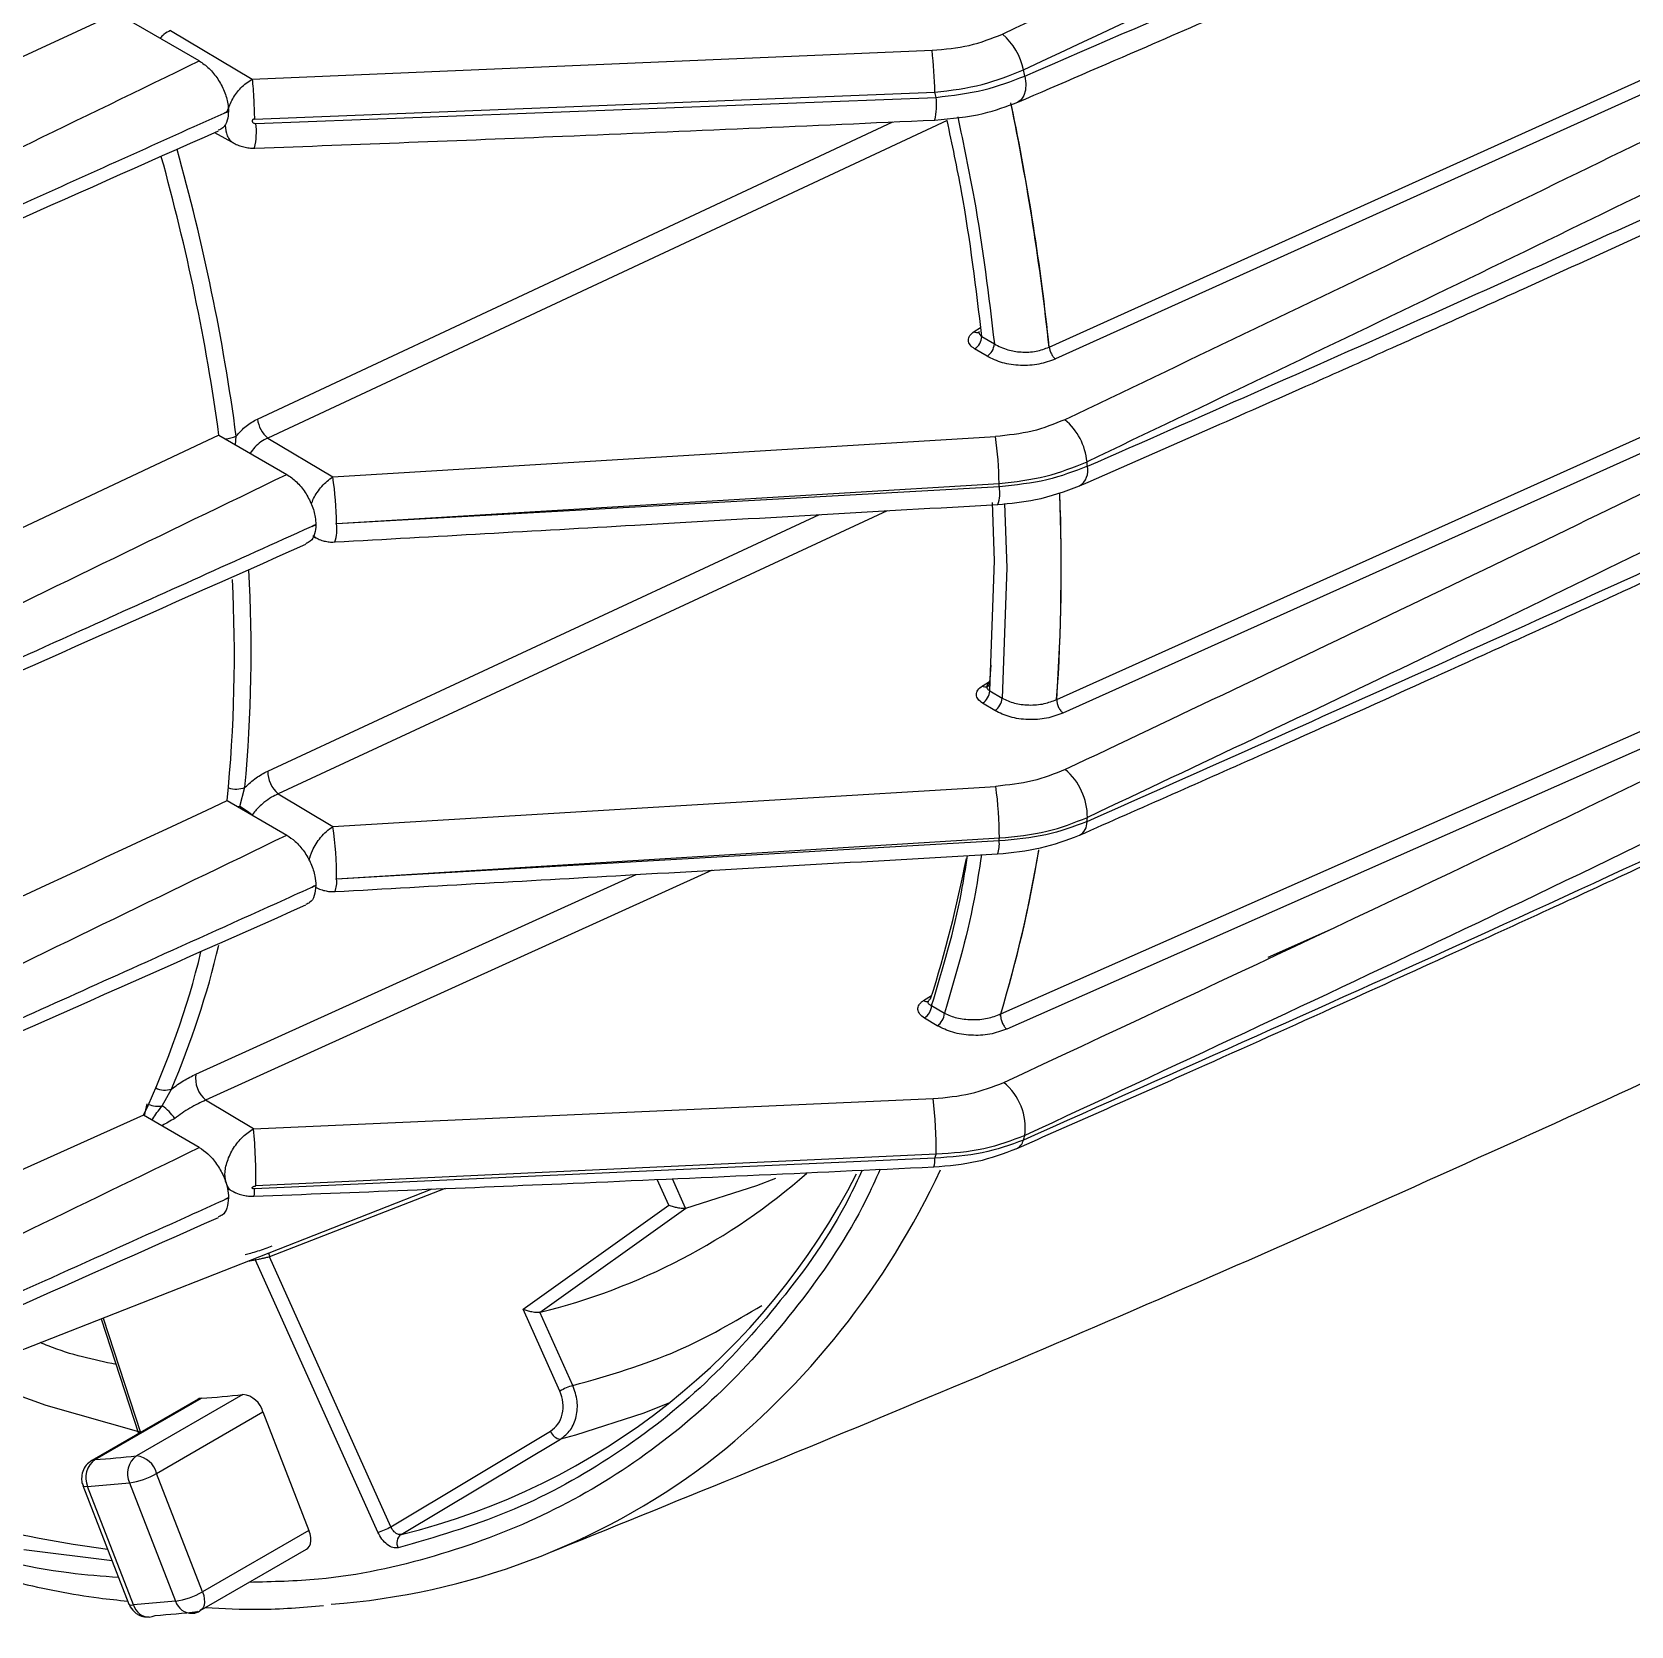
# Model space of a CAD drawing. Extents: x 8 to 113, y 1 to 87.
# Drawn here: x 15.728 to 18.066, y 3.477 to 5.808 of the extents above; entities that cross this region are included whole.
import ezdxf

# ---------------------------------------------------------------- set-up
doc = ezdxf.new("R2010")
doc.units = 0
doc.header["$MEASUREMENT"] = 0
doc.layers.add('OBJECT', color=7, linetype='CONTINUOUS')

msp = doc.modelspace()

# ---------------------------------------------------------------- linework, layer by layer
at = {"layer": 'OBJECT'}
for p, q in [((17.2152, 5.347), (19.2857, 6.2816)), ((19.2947, 6.2642), (17.2241, 5.3296)), ((14.1643, 5.0549), (15.8512, 5.8354)), ((15.9723, 5.7655), (15.8512, 5.8354)), ((15.9304, 5.81), (16.0496, 5.7388)), ((16.0496, 5.7388), (17.0439, 5.781)), ((16.0496, 5.7388), (16.0497, 5.7387)), ((16.053, 5.6805), (17.0478, 5.7196)), ((16.0549, 5.674), (17.0496, 5.7122)), ((16.015, 5.692), (16.015, 5.6918)), ((17.2261, 4.8317), (19.1607, 5.7009)), ((15.9945, 5.6607), (16.0249, 5.644)), ((16.0573, 5.2418), (16.9864, 5.6763)), ((17.0659, 5.6784), (16.0725, 5.2139)), ((19.1697, 5.6812), (17.2351, 4.8118)), ((17.1054, 5.3696), (17.1148, 5.3755)), ((17.112, 5.3697), (17.1129, 5.3692)), ((17.1166, 5.3625), (17.1349, 5.3516)), ((17.1242, 5.3335), (17.106, 5.3443)), ((16.001, 5.2182), (14.376, 4.4543)), ((16.001, 5.2182), (16.1002, 5.1609)), ((16.0254, 5.2041), (16.0263, 5.2169)), ((16.1676, 5.1571), (17.1365, 5.2162)), ((16.0725, 5.2139), (16.1676, 5.1571)), ((16.1729, 5.0892), (17.1418, 5.1475)), ((17.1443, 4.3719), (18.9426, 5.1665)), ((18.9513, 5.1447), (17.1529, 4.3497)), ((17.1422, 5.1426), (16.173, 5.0886)), ((16.0724, 4.727), (16.8794, 5.1021)), ((16.9782, 5.1077), (16.0877, 4.6936)), ((17.135, 5.0346), (17.132, 5.1198)), ((17.1498, 5.1182), (17.153, 5.0242)), ((16.1428, 5.0874), (16.1428, 5.0872)), ((16.1426, 5.0683), (16.1385, 5.0712)), ((16.1388, 5.0703), (16.1423, 5.0683)), ((17.1281, 4.8444), (17.135, 5.0346)), ((17.153, 5.0242), (17.1462, 4.8336)), ((17.1297, 4.8819), (17.1279, 4.8564)), ((17.1172, 4.8514), (17.128, 4.8581)), ((17.1281, 4.8444), (17.1462, 4.8336)), ((17.1356, 4.8155), (17.1175, 4.8262)), ((17.2259, 4.8316), (17.2259, 4.8307)), ((17.2261, 4.8308), (17.2261, 4.8317)), ((16.0315, 4.675), (16.0391, 4.7033)), ((16.1677, 4.6459), (17.1369, 4.7047)), ((16.013, 4.6838), (16.1002, 4.6335)), ((16.0877, 4.6936), (16.1677, 4.6459)), ((16.0315, 4.675), (16.0292, 4.6745)), ((17.1418, 4.6248), (16.1729, 4.569)), ((16.173, 4.5695), (17.1422, 4.6292)), ((15.9674, 4.2839), (16.6109, 4.5757)), ((16.7224, 4.5821), (15.9816, 4.2457)), ((16.1428, 4.5597), (16.1428, 4.5599)), ((17.6301, 4.4968), (17.5349, 4.4542)), ((17.0314, 4.3914), (17.0431, 4.3986)), ((17.0431, 4.384), (17.0618, 4.3728)), ((17.0512, 4.3546), (17.0325, 4.3658)), ((17.1441, 4.3718), (17.1438, 4.3686)), ((17.144, 4.3687), (17.1443, 4.3719)), ((15.9182, 4.2374), (15.9317, 4.2621)), ((15.8922, 4.2228), (15.8959, 4.2406)), ((16.0516, 4.204), (15.9816, 4.2457)), ((16.0516, 4.204), (17.0455, 4.2481)), ((15.8906, 4.2237), (14.2292, 3.4768)), ((15.9723, 4.1765), (15.8906, 4.2237)), ((17.0496, 4.1666), (16.0549, 4.1203)), ((17.0478, 4.1611), (16.0528, 4.116)), ((15.4617, 3.7821), (16.3128, 4.1159)), ((16.0135, 4.1166), (16.0251, 4.1103)), ((16.3316, 4.1166), (16.0751, 4.0166)), ((16.6587, 4.0924), (16.6419, 4.1299)), ((16.6833, 4.088), (16.664, 4.1309)), ((16.0095, 4.1004), (16.015, 4.1028)), ((16.015, 4.1028), (16.015, 4.103)), ((16.4459, 3.9402), (16.6587, 4.0924)), ((16.4707, 3.9358), (16.6836, 4.088)), ((16.6836, 4.088), (16.6833, 4.088)), ((16.0547, 4.0119), (16.0432, 4.0101)), ((16.0535, 4.0142), (16.0547, 4.0119)), ((16.2334, 3.6141), (16.0547, 4.0119)), ((16.2524, 3.622), (16.0751, 4.0166)), ((16.4996, 3.8205), (16.4459, 3.9402)), ((16.4707, 3.9358), (16.4704, 3.9358)), ((16.5186, 3.8285), (16.4704, 3.9358)), ((15.8287, 3.926), (15.8836, 3.7584)), ((15.8315, 3.9271), (15.8862, 3.76)), ((16.0361, 3.8156), (15.8805, 3.7257)), ((15.9708, 3.8088), (15.8152, 3.719)), ((15.8199, 3.7203), (15.9755, 3.8101)), ((15.9098, 3.7001), (16.0654, 3.7899)), ((16.0654, 3.7899), (16.1326, 3.6167)), ((16.2524, 3.622), (16.4859, 3.7617)), ((16.2673, 3.6106), (16.5007, 3.7501)), ((16.5226, 3.7557), (16.5007, 3.7501)), ((15.977, 3.5269), (15.9098, 3.7001)), ((15.8022, 3.6821), (15.8694, 3.509)), ((15.809, 3.6807), (15.8702, 3.6862)), ((15.8762, 3.5076), (15.809, 3.6807)), ((15.8702, 3.6862), (15.9374, 3.513)), ((16.1326, 3.6167), (15.977, 3.5269)), ((15.8449, 3.5723), (15.7155, 3.5883)), ((15.9736, 3.4993), (16.1292, 3.5891)), ((15.8696, 3.509), (15.8714, 3.5048)), ((15.9374, 3.513), (15.8762, 3.5076))]:
    msp.add_line(p, q, dxfattribs=at)
at = {"layer": 'OBJECT', "flags": 128}
for points in [[(17.1795, 5.7433), (17.1807, 5.7325), (17.1802, 5.7228), (17.1781, 5.7147), (17.1743, 5.7088), (17.1693, 5.7052)], [(16.1428, 5.0874), (16.1398, 5.086), (16.1373, 5.0849)], [(17.1279, 4.8564), (17.1276, 4.8544), (17.1269, 4.8526), (17.1259, 4.8513), (17.1245, 4.8504), (17.1229, 4.8499), (17.1211, 4.8499), (17.1192, 4.8504), (17.1172, 4.8514)], [(16.6836, 4.088), (16.7876, 4.1208), (16.8153, 4.1319)], [(15.6222, 3.8451), (15.7477, 3.7996), (15.8868, 3.7603)], [(15.9755, 3.8101), (15.972, 3.8094), (15.9708, 3.8088)], [(16.6599, 3.8034), (16.6221, 3.788), (16.5226, 3.7557)], [(15.8152, 3.7189), (15.8165, 3.7196), (15.8199, 3.7203)], [(15.809, 3.6807), (15.8058, 3.6806), (15.8036, 3.681), (15.8024, 3.6819), (15.8022, 3.6821)], [(16.1292, 3.5891), (16.1312, 3.5906), (16.1333, 3.5934), (16.1347, 3.5971), (16.1354, 3.6014), (16.1352, 3.6063), (16.1343, 3.6114), (16.1326, 3.6167)], [(15.8694, 3.509), (15.8695, 3.5087), (15.8708, 3.5079), (15.873, 3.5075), (15.8762, 3.5076)], [(15.977, 3.5269), (15.9787, 3.5216), (15.9796, 3.5164), (15.9798, 3.5116), (15.9792, 3.5073), (15.9778, 3.5036), (15.9756, 3.5008), (15.9737, 3.4993)], [(15.8992, 3.4899), (15.9033, 3.4906), (15.9077, 3.4924)], [(15.9695, 3.498), (15.9652, 3.4961), (15.962, 3.4955)]]:
    msp.add_lwpolyline(points, dxfattribs=at)
at = {"layer": 'OBJECT'}
for centre, radius, start, end in [((17.0862, 5.7339), 0.0931, 11.4605, 49.4003), ((16.4291, 5.7102), 0.6188, 0.8779, 6.5725), ((12.9696, 4.7575), 4.3238, 13.1798, 13.3033), ((12.7571, 4.6927), 4.4119, 13.3602, 13.4601), ((16.9596, 5.7005), 0.0908, 346.2754, 7.3509), ((13.5345, 4.9534), 3.7014, 6.102, 11.7043), ((13.565, 4.9582), 3.6709, 6.0795, 11.6625), ((15.9552, 5.6609), 0.1006, 346.9405, 7.4854), ((12.984, 4.8076), 3.0697, 7.6615, 15.6581), ((12.9584, 4.8004), 3.0712, 7.818, 15.5811), ((17.11, 5.3762), 0.00808, 234.6712, 287.9724), ((17.0932, 5.364), 0.0235, 303.0904, 356.3183), ((17.1114, 5.3531), 0.0235, 303.0915, 356.3172), ((16.1016, 5.2478), 0.0447, 187.7073, 229.2907), ((17.1776, 5.1698), 0.0933, 5.8361, 49.5594), ((16.0066, 5.2603), 0.0477, 274.5505, 294.3635), ((16.6297, 5.1423), 0.5121, 0.5779, 8.2983), ((17.245, 5.1664), 0.0267, 303.1646, 13.6523), ((13.8419, 4.8914), 3.4405, 4.6882, 4.7992), ((15.655, 5.0833), 0.5179, 0.6564, 8.1948), ((13.441, 4.8339), 3.714, 4.7682, 4.8435), ((17.0925, 5.1342), 0.0504, 339.8737, 9.5507), ((14.4467, 5.0236), 2.7859, 356.0476, 2.2633), ((14.4755, 5.0233), 2.7573, 356.016, 2.2567), ((16.1201, 5.0798), 0.0535, 340.4959, 9.4051), ((13.9062, 4.8956), 2.1174, 354.2582, 3.0195), ((13.9032, 4.8994), 2.1449, 354.7551, 3.2552), ((17.1047, 4.8459), 0.0235, 303.0898, 356.317), ((17.1228, 4.8351), 0.0235, 303.0915, 356.3172), ((17.2342, 4.8127), 0.0207, 113.1063, 113.8353), ((16.116, 4.7268), 0.0436, 179.7194, 229.5404), ((17.1797, 4.6596), 0.0912, 359.737, 49.7769), ((16.0258, 4.7369), 0.0362, 252.4717, 291.7289), ((16.6281, 4.6308), 0.5141, 359.8234, 8.2684), ((15.9772, 4.5774), 0.1118, 50.0678, 60.9349), ((17.2487, 4.6521), 0.0217, 298.8731, 2.836), ((14.7515, 4.8874), 2.5297, 354.6882, 354.8249), ((15.6521, 4.572), 0.5209, 359.7271, 8.1509), ((17.1073, 4.6195), 0.0349, 337.0604, 8.842), ((14.3902, 4.8833), 2.7638, 354.6346, 354.7261), ((15.2849, 4.9305), 1.9414, 343.273, 350.5535), ((15.2858, 4.9304), 1.9406, 343.2723, 350.5028), ((15.3154, 4.943), 1.8115, 342.3602, 349.058), ((16.1403, 4.5638), 0.033, 336.6542, 8.9238), ((14.7173, 4.7788), 1.3197, 336.9489, 346.5826), ((14.7362, 4.7643), 1.2748, 334.9054, 346.3104), ((17.0361, 4.3982), 0.00829, 235.1706, 285.6952), ((17.0197, 4.3855), 0.0235, 303.0909, 356.3165), ((17.0384, 4.3743), 0.0235, 303.0885, 356.3176), ((17.1482, 4.362), 0.0106, 111.6706, 113.0764), ((16.0078, 4.2772), 0.0409, 170.6275, 230.212), ((15.922, 4.2892), 0.0288, 242.4042, 289.6113), ((17.0929, 4.2047), 0.0872, 353.0168, 50.2447), ((15.9124, 4.2772), 0.0402, 249.1153, 278.4143), ((15.8703, 4.1719), 0.0812, 35.6015, 53.8204), ((16.4154, 4.1753), 0.6343, 359.21, 6.5914), ((15.2948, 4.1318), 0.7602, 359.1328, 5.4433), ((17.1598, 4.1912), 0.0179, 292.9451, 347.9633), ((15.4975, 4.7339), 1.7665, 341.9827, 342.208), ((15.3079, 4.7365), 1.8326, 341.7006, 341.879), ((16.2529, 4.8291), 0.9195, 283.7028, 311.3755), ((15.992, 4.6395), 1.1738, 308.0178, 335.0356), ((17.0204, 4.1581), 0.0276, 339.0505, 6.3812), ((16.023, 4.6032), 1.0223, 283.8287, 332.9511), ((16.0975, 4.0242), 0.0236, 184.8995, 198.7454), ((15.9108, 4.8749), 1.0668, 273.4766, 276.7422), ((16.0314, 3.7807), 0.0352, 15.1926, 82.4241), ((16.5415, 3.7473), 0.0843, 105.7214, 119.7685), ((16.5018, 3.7667), 0.0166, 197.5508, 266.217), ((16.0766, 5.4072), 1.8334, 245.6295, 262.5299), ((15.8393, 3.6937), 0.0329, 125.9471, 203.143), ((15.7552, 4.7851), 1.0668, 273.4766, 276.7422), ((15.8995, 3.6997), 0.0322, 126.0933, 204.8037), ((15.8759, 3.6909), 0.0352, 15.1926, 82.4241), ((15.8528, 3.7993), 0.1145, 278.7777, 299.8913), ((16.0857, 4.5568), 1.0512, 274.3397, 306.7761), ((16.2105, 3.6952), 0.0843, 285.7217, 299.7682), ((16.2767, 3.5983), 0.0155, 127.3348, 207.8951), ((15.8991, 3.5136), 0.0237, 194.735, 270.1327), ((15.9199, 3.6262), 0.1145, 278.7777, 299.8913), ((15.9614, 3.5206), 0.0251, 197.5417, 271.4628), ((15.8346, 4.658), 1.1679, 273.5854, 276.6335)]:
    msp.add_arc(centre, radius, start, end, dxfattribs=at)
for points, knots in [([(17.1467, 5.8046), (17.5522, 5.9973), (18.3636, 6.3829), (19.3777, 6.9018), (19.9764, 7.2336), (20.1948, 7.3547)], [0, 0, 0, 0, 0.388118, 0.776745, 1, 1, 1, 1]), ([(17.1774, 5.7524), (17.3663, 5.841), (17.7505, 6.0212), (18.3274, 6.303), (18.9013, 6.5917), (19.4669, 6.8862), (19.9263, 7.1313), (20.1976, 7.2822), (20.2871, 7.332)], [0, 0, 0, 0, 0.176451, 0.3589388, 0.5474679, 0.7276616, 0.9101702, 1, 1, 1, 1]), ([(17.1795, 5.7433), (17.3943, 5.8363), (17.8363, 6.0278), (18.5068, 6.3312), (18.9575, 6.5448), (19.1889, 6.6544)], [0, 0, 0, 0, 0.315, 0.648332, 1, 1, 1, 1]), ([(17.1693, 5.7052), (17.232, 5.7322), (17.3445, 5.7806), (17.4932, 5.8454), (17.6086, 5.8961), (17.7044, 5.9384), (17.8842, 6.0181), (18.1105, 6.1197), (18.3759, 6.2409), (18.5442, 6.3186), (18.6675, 6.376), (18.7603, 6.4194), (18.8779, 6.4747), (19.0201, 6.542), (19.1228, 6.5912), (19.1783, 6.6177)], [0, 0, 0, 0, 0.091691, 0.164514, 0.218476, 0.261777, 0.30597, 0.484367, 0.5981, 0.703041, 0.737311, 0.783982, 0.843319, 0.915324, 1, 1, 1, 1]), ([(19.2947, 6.2642), (18.9576, 6.0896), (18.2835, 5.7402), (17.5866, 5.4073), (17.2381, 5.2408)], [0, 0, 0, 0, 0.499931, 1, 1, 1, 1]), ([(19.3533, 6.2167), (19.0097, 6.0384), (18.3271, 5.6842), (17.621, 5.3468), (17.2704, 5.1793)], [0, 0, 0, 0, 0.50338, 1, 1, 1, 1]), ([(17.2709, 5.1727), (17.4339, 5.2443), (17.7694, 5.3917), (18.2804, 5.624), (18.8149, 5.8728), (19.1749, 6.0467), (19.3595, 6.1359)], [0, 0, 0, 0, 0.22962, 0.472827, 0.72962, 1, 1, 1, 1]), ([(17.2596, 5.144), (17.3247, 5.1726), (17.4417, 5.2238), (17.5962, 5.2923), (17.7163, 5.3458), (17.8159, 5.3905), (18.0028, 5.4748), (18.2381, 5.5821), (18.514, 5.7101), (18.6889, 5.7922), (18.817, 5.8528), (18.9135, 5.8986), (19.0357, 5.957), (19.1836, 6.0281), (19.2903, 6.08), (19.348, 6.108)], [0, 0, 0, 0, 0.09169, 0.164513, 0.218477, 0.261778, 0.305972, 0.48437, 0.598102, 0.703044, 0.737312, 0.783982, 0.843318, 0.915323, 1, 1, 1, 1]), ([(15.9304, 5.81), (15.9269, 5.8083), (15.9211, 5.8056), (15.9169, 5.8005), (15.9152, 5.7985)], [0, 0, 0, 0, 0.606097, 1, 1, 1, 1]), ([(17.0439, 5.781), (17.0624, 5.7827), (17.0996, 5.786), (17.131, 5.7984), (17.1467, 5.8046)], [0, 0, 0, 0, 0.498689, 1, 1, 1, 1]), ([(20.5244, 5.8056), (20.3194, 5.6979), (19.8971, 5.4761), (19.2398, 5.1468), (18.5565, 4.8162), (17.8686, 4.4952), (17.4047, 4.2887), (17.1774, 4.1875)], [0, 0, 0, 0, 0.190637, 0.392769, 0.598173, 0.803117, 1, 1, 1, 1]), ([(17.1668, 4.1747), (17.25, 4.2115), (17.4046, 4.2797), (17.6172, 4.3752), (17.7937, 4.4553), (17.9373, 4.5209), (18.0598, 4.5774), (18.1736, 4.6301), (18.357, 4.7156), (18.6093, 4.8348), (18.9125, 4.9804), (19.1966, 5.1192), (19.4538, 5.2467), (19.6533, 5.3469), (19.8071, 5.425), (19.9337, 5.4896), (20.09, 5.57), (20.276, 5.6667), (20.4242, 5.7443), (20.5099, 5.79), (20.5244, 5.7977)], [0, 0, 0, 0, 0.071655, 0.133072, 0.184261, 0.22523, 0.258397, 0.291507, 0.325145, 0.419722, 0.514664, 0.595221, 0.674581, 0.746977, 0.776419, 0.814924, 0.862775, 0.919976, 0.986531, 1, 1, 1, 1]), ([(14.7835, 5.1872), (15.0052, 5.2953), (15.401, 5.4884), (15.7977, 5.6808), (15.9723, 5.7655)], [0, 0, 0, 0, 0.560008, 1, 1, 1, 1]), ([(15.9723, 5.7655), (15.9771, 5.7622), (15.9868, 5.7555), (15.9997, 5.7395), (16.0093, 5.7214), (16.0143, 5.7048), (16.0148, 5.6956), (16.015, 5.692)], [0, 0, 0, 0, 0.217203, 0.434333, 0.650165, 0.864389, 1, 1, 1, 1]), ([(17.0478, 5.7196), (17.0716, 5.7226), (17.1185, 5.7284), (17.1579, 5.7445), (17.1774, 5.7524)], [0, 0, 0, 0, 0.506803, 1, 1, 1, 1]), ([(16.0132, 5.6918), (16.0155, 5.698), (16.0202, 5.7104), (16.031, 5.7242), (16.041, 5.7335), (16.0467, 5.7369), (16.0497, 5.7387)], [0, 0, 0, 0, 0.3179575, 0.6367412, 0.8129749, 1, 1, 1, 1]), ([(16.0497, 5.7387), (16.0501, 5.7343), (16.0509, 5.7259), (16.0519, 5.7091), (16.0526, 5.6936), (16.0528, 5.6845), (16.053, 5.6805)], [0, 0, 0, 0, 0.295101, 0.569756, 0.806961, 1, 1, 1, 1]), ([(17.0496, 5.7122), (17.0735, 5.715), (17.1204, 5.7207), (17.16, 5.7359), (17.1795, 5.7433)], [0, 0, 0, 0, 0.509049, 1, 1, 1, 1]), ([(16.0095, 5.6894), (16.009, 5.6892), (15.9146, 5.6466), (15.7529, 5.5738), (15.575, 5.4935), (15.4904, 5.4553), (15.4731, 5.4475), (15.4725, 5.4472)], [0, 0, 0, 0, 0.002464, 0.527441, 0.903158, 0.997088, 1, 1, 1, 1]), ([(16.015, 5.6918), (16.0146, 5.6872), (16.0138, 5.6775), (16.0084, 5.6676), (16.0025, 5.6651), (16.0001, 5.6641)], [0, 0, 0, 0, 0.34784, 0.742005, 1, 1, 1, 1]), ([(16.015, 5.692), (16.0139, 5.6915), (16.0121, 5.6907), (16.0103, 5.6898), (16.0095, 5.6894)], [0, 0, 0, 0, 0.559993, 1, 1, 1, 1]), ([(16.0095, 5.6894), (16.0105, 5.6899), (16.0123, 5.6907), (16.0142, 5.6914), (16.015, 5.6918)], [0, 0, 0, 0, 0.5599937, 1, 1, 1, 1]), ([(17.0478, 5.679), (17.072, 5.6812), (17.1154, 5.6851), (17.1528, 5.699), (17.1693, 5.7052)], [0, 0, 0, 0, 0.559422, 1, 1, 1, 1]), ([(17.0813, 5.6836), (17.0897, 5.6436), (17.1135, 5.531), (17.1265, 5.4219), (17.1349, 5.3516)], [0, 0, 0, 0, 0.35548, 1, 1, 1, 1]), ([(19.3595, 5.6938), (19.1749, 5.598), (18.8149, 5.4112), (18.2804, 5.1441), (17.7694, 4.8946), (17.4339, 4.7362), (17.2709, 4.6592)], [0, 0, 0, 0, 0.27038, 0.527173, 0.77038, 1, 1, 1, 1]), ([(14.797, 5.1297), (14.9799, 5.2107), (15.3813, 5.3884), (15.7823, 5.5664), (16.0005, 5.6633)], [0, 0, 0, 0, 0.455752, 1, 1, 1, 1]), ([(16.0099, 5.6715), (16.0106, 5.666), (16.0116, 5.6574), (16.0164, 5.6503), (16.0197, 5.6472), (16.0216, 5.6459), (16.0226, 5.6453), (16.023, 5.645), (16.0232, 5.645)], [0, 0, 0, 0, 0.464823, 0.730673, 0.871917, 0.944596, 0.981447, 1, 1, 1, 1]), ([(16.053, 5.6805), (16.0524, 5.6804), (16.0516, 5.6803), (16.0507, 5.6798), (16.0502, 5.6793), (16.0497, 5.6787), (16.0496, 5.678), (16.0496, 5.6773), (16.0499, 5.6764), (16.0507, 5.6754), (16.0519, 5.6746), (16.0534, 5.674), (16.0544, 5.674), (16.0549, 5.674)], [0, 0, 0, 0, 0.13574, 0.194591, 0.250843, 0.311563, 0.37511, 0.438068, 0.500883, 0.619799, 0.750938, 0.873701, 1, 1, 1, 1]), ([(16.0535, 5.6378), (16.2035, 5.6435), (16.5351, 5.6562), (16.8664, 5.6709), (17.0478, 5.679)], [0, 0, 0, 0, 0.452475, 1, 1, 1, 1]), ([(17.1166, 5.3625), (17.1083, 5.4327), (17.0959, 5.5365), (17.0732, 5.6437), (17.0659, 5.6784)], [0, 0, 0, 0, 0.676025, 1, 1, 1, 1]), ([(19.1697, 5.6812), (18.8527, 5.5188), (18.219, 5.1943), (17.5653, 4.8842), (17.2386, 4.7292)], [0, 0, 0, 0, 0.500229, 1, 1, 1, 1]), ([(16.023, 5.645), (16.0253, 5.6439), (16.0297, 5.6417), (16.0373, 5.6395), (16.0453, 5.6379), (16.0507, 5.6378), (16.0535, 5.6378)], [0, 0, 0, 0, 0.247422, 0.487124, 0.732383, 1, 1, 1, 1]), ([(17.2704, 4.6532), (17.621, 4.8094), (18.3271, 5.1239), (19.0097, 5.4541), (19.3533, 5.6202)], [0, 0, 0, 0, 0.49662, 1, 1, 1, 1]), ([(17.2592, 4.6332), (17.3496, 4.6731), (17.5188, 4.7477), (17.7531, 4.8529), (17.9514, 4.9428), (18.115, 5.0177), (18.2537, 5.0817), (18.3792, 5.1399), (18.5022, 5.1974), (18.6267, 5.2561), (18.764, 5.3211), (18.9259, 5.3984), (19.1225, 5.4931), (19.2648, 5.5626), (19.342, 5.6003)], [0, 0, 0, 0, 0.127673, 0.238652, 0.332946, 0.410559, 0.472851, 0.532128, 0.591338, 0.650482, 0.712496, 0.790612, 0.886445, 1, 1, 1, 1]), ([(17.106, 5.3443), (17.1036, 5.3462), (17.0987, 5.3498), (17.0964, 5.3569), (17.0982, 5.364), (17.103, 5.3678), (17.1054, 5.3696)], [0, 0, 0, 0, 0.250074, 0.499948, 0.749383, 1, 1, 1, 1]), ([(17.1121, 5.3697), (17.1123, 5.3689), (17.1126, 5.3672), (17.1141, 5.3647), (17.1157, 5.3633), (17.1166, 5.3625)], [0, 0, 0, 0, 0.338146, 0.635178, 1, 1, 1, 1]), ([(17.2241, 5.3296), (17.2163, 5.3267), (17.2008, 5.3209), (17.1729, 5.3193), (17.1457, 5.3231), (17.1314, 5.33), (17.1242, 5.3335)], [0, 0, 0, 0, 0.249736, 0.499486, 0.74926, 1, 1, 1, 1]), ([(17.1349, 5.3516), (17.1412, 5.3484), (17.1527, 5.3425), (17.1747, 5.3391), (17.1964, 5.34), (17.2088, 5.3446), (17.2149, 5.3469)], [0, 0, 0, 0, 0.275543, 0.500053, 0.755367, 1, 1, 1, 1]), ([(17.2152, 5.347), (17.2154, 5.3454), (17.216, 5.3422), (17.2181, 5.3371), (17.2209, 5.3326), (17.2231, 5.3306), (17.2241, 5.3296)], [0, 0, 0, 0, 0.241912, 0.499998, 0.758083, 1, 1, 1, 1]), ([(16.0263, 5.2169), (16.031, 5.2221), (16.0404, 5.2326), (16.0517, 5.2388), (16.0573, 5.2418)], [0, 0, 0, 0, 0.500343, 1, 1, 1, 1]), ([(17.2381, 5.2408), (17.2225, 5.2345), (17.1916, 5.222), (17.1548, 5.2181), (17.1365, 5.2162)], [0, 0, 0, 0, 0.50155, 1, 1, 1, 1]), ([(16.0725, 5.2139), (16.069, 5.2122), (16.0622, 5.2088), (16.0534, 5.2011), (16.0488, 5.1948), (16.0467, 5.1918)], [0, 0, 0, 0, 0.3525921, 0.6946309, 1, 1, 1, 1]), ([(17.1418, 5.1475), (17.1652, 5.1502), (17.2118, 5.1555), (17.2509, 5.1714), (17.2704, 5.1793)], [0, 0, 0, 0, 0.503406, 1, 1, 1, 1]), ([(17.2709, 5.1727), (17.2518, 5.1653), (17.2126, 5.1503), (17.166, 5.1452), (17.1422, 5.1426)], [0, 0, 0, 0, 0.488529, 1, 1, 1, 1]), ([(19.1889, 5.1739), (18.9575, 5.056), (18.5068, 4.8265), (17.8363, 4.5002), (17.3943, 4.2942), (17.1795, 4.1941)], [0, 0, 0, 0, 0.351668, 0.685, 1, 1, 1, 1]), ([(14.8775, 4.5667), (15.1055, 4.6778), (15.5126, 4.8762), (15.9206, 5.0739), (16.1002, 5.1609)], [0, 0, 0, 0, 0.560008, 1, 1, 1, 1]), ([(16.1002, 5.1609), (16.105, 5.1576), (16.1147, 5.1509), (16.1275, 5.135), (16.1372, 5.1168), (16.1421, 5.1003), (16.1426, 5.091), (16.1428, 5.0874)], [0, 0, 0, 0, 0.217202, 0.434334, 0.650167, 0.86439, 1, 1, 1, 1]), ([(16.1363, 5.1171), (16.1372, 5.12), (16.1393, 5.126), (16.1448, 5.1349), (16.1514, 5.1436), (16.1592, 5.1515), (16.1648, 5.1552), (16.1676, 5.1571)], [0, 0, 0, 0, 0.169246, 0.362394, 0.565242, 0.777778, 1, 1, 1, 1]), ([(17.1487, 4.2717), (17.4528, 4.4136), (18.0626, 4.698), (18.6546, 4.9956), (18.9513, 5.1447)], [0, 0, 0, 0, 0.498752, 1, 1, 1, 1]), ([(17.1398, 5.1169), (17.1585, 5.1186), (17.2014, 5.1226), (17.2386, 5.1363), (17.2596, 5.144)], [0, 0, 0, 0, 0.436517, 1, 1, 1, 1]), ([(16.1706, 5.062), (16.3168, 5.0702), (16.6399, 5.0884), (16.9629, 5.1068), (17.1398, 5.1169)], [0, 0, 0, 0, 0.452472, 1, 1, 1, 1]), ([(16.1373, 5.0849), (16.1369, 5.0847), (16.0277, 5.0354), (15.8512, 4.9559), (15.6584, 4.8689), (15.5739, 4.8307), (15.5565, 4.8229), (15.556, 4.8226)], [0, 0, 0, 0, 0.002275, 0.563506, 0.91051, 0.997261, 1, 1, 1, 1]), ([(16.1428, 5.0872), (16.1424, 5.0827), (16.1416, 5.0729), (16.1362, 5.063), (16.1303, 5.0605), (16.128, 5.0595)], [0, 0, 0, 0, 0.347845, 0.742003, 1, 1, 1, 1]), ([(16.1373, 5.0849), (16.1384, 5.0853), (16.1402, 5.0861), (16.142, 5.0869), (16.1428, 5.0872)], [0, 0, 0, 0, 0.560015, 1, 1, 1, 1]), ([(16.173, 5.0886), (16.1729, 5.0886), (16.1728, 5.0886), (16.1726, 5.0886), (16.1726, 5.0887), (16.1725, 5.0888), (16.1725, 5.0888), (16.1725, 5.0889), (16.1725, 5.089), (16.1725, 5.0891), (16.1725, 5.0891), (16.1726, 5.0891), (16.1727, 5.0892), (16.1728, 5.0892), (16.1729, 5.0892)], [0, 0, 0, 0, 0.14846, 0.270216, 0.325866, 0.380992, 0.499258, 0.560332, 0.615032, 0.666467, 0.718978, 0.77612, 0.84064, 1, 1, 1, 1]), ([(14.891, 4.5105), (15.079, 4.5937), (15.4917, 4.7763), (15.904, 4.9592), (16.1283, 5.0588)], [0, 0, 0, 0, 0.455736, 1, 1, 1, 1]), ([(16.1425, 5.0682), (16.1448, 5.0671), (16.1494, 5.0649), (16.157, 5.0628), (16.1645, 5.0617), (16.1688, 5.062), (16.1711, 5.0622)], [0, 0, 0, 0, 0.255132, 0.495449, 0.73852, 1, 1, 1, 1]), ([(16.4798, 3.5823), (16.666, 3.6577), (17.0538, 3.8148), (17.6385, 4.0681), (18.2348, 4.339), (18.8127, 4.6139), (19.1891, 4.8042), (19.3701, 4.8957)], [0, 0, 0, 0, 0.1902424, 0.3962076, 0.6023972, 0.8087754, 1, 1, 1, 1]), ([(17.1175, 4.8262), (17.1151, 4.8281), (17.1102, 4.8317), (17.108, 4.8387), (17.11, 4.8458), (17.1148, 4.8495), (17.1172, 4.8514)], [0, 0, 0, 0, 0.250044, 0.499888, 0.749256, 1, 1, 1, 1]), ([(17.1279, 4.8564), (17.1267, 4.8555), (17.1243, 4.8536), (17.1234, 4.8502), (17.1243, 4.8476), (17.126, 4.8457), (17.1274, 4.8448), (17.1281, 4.8444)], [0, 0, 0, 0, 0.247052, 0.499455, 0.726368, 0.857452, 1, 1, 1, 1]), ([(17.1462, 4.8336), (17.1519, 4.8309), (17.1633, 4.8256), (17.1854, 4.8229), (17.2077, 4.8246), (17.22, 4.8293), (17.2259, 4.8316)], [0, 0, 0, 0, 0.2504931, 0.5000217, 0.7627112, 1, 1, 1, 1]), ([(17.2261, 4.8308), (17.2263, 4.8292), (17.2265, 4.8267), (17.2277, 4.823), (17.2288, 4.8202), (17.2303, 4.8175), (17.2323, 4.8145), (17.234, 4.8129), (17.2351, 4.8118)], [0, 0, 0, 0, 0.24273, 0.372399, 0.504166, 0.63532, 0.763244, 1, 1, 1, 1]), ([(17.2351, 4.8118), (17.2274, 4.8089), (17.2119, 4.8031), (17.1842, 4.8015), (17.157, 4.8051), (17.1427, 4.812), (17.1356, 4.8155)], [0, 0, 0, 0, 0.249768, 0.499524, 0.749281, 1, 1, 1, 1]), ([(16.0391, 4.7033), (16.0445, 4.7082), (16.0551, 4.7179), (16.0666, 4.724), (16.0724, 4.727)], [0, 0, 0, 0, 0.500466, 1, 1, 1, 1]), ([(17.2386, 4.7292), (17.2231, 4.723), (17.192, 4.7105), (17.1552, 4.7067), (17.1369, 4.7047)], [0, 0, 0, 0, 0.50157, 1, 1, 1, 1]), ([(14.3951, 3.93), (14.6203, 4.0348), (15.1598, 4.286), (15.6989, 4.5373), (16.013, 4.6838)], [0, 0, 0, 0, 0.4174352, 1, 1, 1, 1]), ([(16.0877, 4.6936), (16.0844, 4.6921), (16.0773, 4.6888), (16.0678, 4.682), (16.0579, 4.6733), (16.0526, 4.6667), (16.0493, 4.6627)], [0, 0, 0, 0, 0.233726, 0.500421, 0.69251, 1, 1, 1, 1]), ([(17.2704, 4.6532), (17.2509, 4.6459), (17.2118, 4.6311), (17.1652, 4.6269), (17.1418, 4.6248)], [0, 0, 0, 0, 0.496594, 1, 1, 1, 1]), ([(17.1422, 4.6292), (17.166, 4.6315), (17.2126, 4.636), (17.2518, 4.6516), (17.2709, 4.6592)], [0, 0, 0, 0, 0.511471, 1, 1, 1, 1]), ([(14.8775, 4.0392), (15.1055, 4.1503), (15.5126, 4.3487), (15.9206, 4.5465), (16.1002, 4.6335)], [0, 0, 0, 0, 0.560008, 1, 1, 1, 1]), ([(16.1002, 4.6335), (16.1043, 4.6306), (16.1133, 4.6246), (16.1259, 4.6098), (16.1361, 4.5919), (16.1419, 4.5744), (16.1425, 4.5643), (16.1428, 4.5599)], [0, 0, 0, 0, 0.1876001, 0.4047628, 0.6207737, 0.8351753, 1, 1, 1, 1]), ([(16.1329, 4.5962), (16.1343, 4.6012), (16.1367, 4.6094), (16.143, 4.6209), (16.1498, 4.6304), (16.1582, 4.6394), (16.1645, 4.6437), (16.1677, 4.6459)], [0, 0, 0, 0, 0.248584, 0.413659, 0.593929, 0.789379, 1, 1, 1, 1]), ([(17.1395, 4.6059), (17.1609, 4.608), (17.2039, 4.6123), (17.2407, 4.6262), (17.2592, 4.6332)], [0, 0, 0, 0, 0.4988017, 1, 1, 1, 1]), ([(16.1706, 4.5508), (16.3167, 4.559), (16.6397, 4.5773), (16.9626, 4.5958), (17.1395, 4.6059)], [0, 0, 0, 0, 0.452489, 1, 1, 1, 1]), ([(17.0431, 4.384), (17.0595, 4.4379), (17.0807, 4.5079), (17.0929, 4.5855), (17.0958, 4.6034)], [0, 0, 0, 0, 0.769397, 1, 1, 1, 1]), ([(17.1161, 4.6046), (17.1127, 4.5827), (17.1001, 4.5009), (17.078, 4.427), (17.0618, 4.3728)], [0, 0, 0, 0, 0.267427, 1, 1, 1, 1]), ([(16.1428, 4.5597), (16.1423, 4.5546), (16.1413, 4.5443), (16.1356, 4.5348), (16.1299, 4.5328), (16.128, 4.5321)], [0, 0, 0, 0, 0.3944145, 0.7888389, 1, 1, 1, 1]), ([(16.1428, 4.5599), (16.1418, 4.5595), (16.14, 4.5586), (16.1381, 4.5577), (16.1373, 4.5574)], [0, 0, 0, 0, 0.560018, 1, 1, 1, 1]), ([(16.1373, 4.5574), (16.1384, 4.5578), (16.1402, 4.5586), (16.142, 4.5594), (16.1428, 4.5597)], [0, 0, 0, 0, 0.560015, 1, 1, 1, 1]), ([(16.1729, 4.569), (16.1728, 4.569), (16.1727, 4.569), (16.1726, 4.569), (16.1726, 4.569), (16.1725, 4.5691), (16.1725, 4.5691), (16.1725, 4.5692), (16.1725, 4.5692), (16.1725, 4.5693), (16.1726, 4.5694), (16.1726, 4.5695), (16.1728, 4.5695), (16.1729, 4.5695), (16.173, 4.5695)], [0, 0, 0, 0, 0.156114, 0.220098, 0.277037, 0.329652, 0.38159, 0.436517, 0.497311, 0.615066, 0.669946, 0.725272, 0.848175, 1, 1, 1, 1]), ([(15.556, 4.2952), (15.5565, 4.2954), (15.6658, 4.3447), (15.8423, 4.4244), (16.0351, 4.5113), (16.1196, 4.5494), (16.1369, 4.5572), (16.1373, 4.5574)], [0, 0, 0, 0, 0.002739, 0.563971, 0.910975, 0.997725, 1, 1, 1, 1]), ([(16.1422, 4.5571), (16.1448, 4.5559), (16.1495, 4.5537), (16.1574, 4.5516), (16.1649, 4.5506), (16.1688, 4.5508), (16.1708, 4.5509)], [0, 0, 0, 0, 0.282371, 0.530465, 0.762838, 1, 1, 1, 1]), ([(14.891, 3.983), (15.079, 4.0662), (15.4917, 4.2488), (15.904, 4.4317), (16.1283, 4.5313)], [0, 0, 0, 0, 0.455742, 1, 1, 1, 1]), ([(17.0325, 4.3658), (17.03, 4.3677), (17.025, 4.3714), (17.0224, 4.3785), (17.024, 4.3844), (17.0275, 4.3887), (17.0301, 4.3905), (17.0314, 4.3914)], [0, 0, 0, 0, 0.249848, 0.499446, 0.748666, 0.874857, 1, 1, 1, 1]), ([(17.0417, 4.3941), (17.041, 4.3936), (17.0397, 4.3927), (17.0384, 4.3912), (17.0377, 4.3897), (17.0378, 4.3887), (17.0378, 4.3882)], [0, 0, 0, 0, 0.233493, 0.476123, 0.730782, 1, 1, 1, 1]), ([(17.0378, 4.3882), (17.0382, 4.3875), (17.0389, 4.3857), (17.0416, 4.3846), (17.0431, 4.384)], [0, 0, 0, 0, 0.420605, 1, 1, 1, 1]), ([(17.0618, 4.3728), (17.0677, 4.3703), (17.0793, 4.3654), (17.1018, 4.3629), (17.1249, 4.3645), (17.1379, 4.3694), (17.1441, 4.3718)], [0, 0, 0, 0, 0.250635, 0.500304, 0.760651, 1, 1, 1, 1]), ([(17.1529, 4.3497), (17.1449, 4.3468), (17.129, 4.341), (17.1005, 4.3399), (17.0729, 4.344), (17.0585, 4.3511), (17.0512, 4.3546)], [0, 0, 0, 0, 0.249669, 0.499417, 0.749226, 1, 1, 1, 1]), ([(17.144, 4.3687), (17.1442, 4.367), (17.1444, 4.3645), (17.1456, 4.3607), (17.1472, 4.357), (17.1496, 4.3528), (17.1519, 4.3507), (17.1529, 4.3497)], [0, 0, 0, 0, 0.251191, 0.383289, 0.515914, 0.77076, 1, 1, 1, 1]), ([(15.9317, 4.2621), (15.9377, 4.2664), (15.9495, 4.275), (15.9615, 4.2809), (15.9674, 4.2839)], [0, 0, 0, 0, 0.500681, 1, 1, 1, 1]), ([(17.0455, 4.2481), (17.0641, 4.2498), (17.1014, 4.2532), (17.1329, 4.2656), (17.1487, 4.2717)], [0, 0, 0, 0, 0.498606, 1, 1, 1, 1]), ([(15.9031, 4.2165), (15.9067, 4.2222), (15.9108, 4.2286), (15.9175, 4.2366), (15.9182, 4.2374)], [0, 0, 0, 0, 0.895447, 1, 1, 1, 1]), ([(15.9816, 4.2457), (15.9779, 4.2441), (15.9702, 4.2408), (15.9543, 4.232), (15.9435, 4.2243), (15.9363, 4.2191)], [0, 0, 0, 0, 0.2417113, 0.5011668, 1, 1, 1, 1]), ([(15.9363, 4.2191), (15.93, 4.2154), (15.9231, 4.2113), (15.9177, 4.2085), (15.9172, 4.2083)], [0, 0, 0, 0, 0.919529, 1, 1, 1, 1]), ([(16.022, 4.1122), (16.0217, 4.1123), (16.017, 4.1133), (16.0119, 4.1219), (16.0087, 4.1372), (16.0124, 4.1566), (16.0218, 4.176), (16.0356, 4.1933), (16.0462, 4.2004), (16.0516, 4.204)], [0, 0, 0, 0, 0.010388, 0.175104, 0.341093, 0.508363, 0.670751, 0.835427, 1, 1, 1, 1]), ([(17.1774, 4.1875), (17.1579, 4.1803), (17.1185, 4.1658), (17.0716, 4.1627), (17.0478, 4.1611)], [0, 0, 0, 0, 0.4931971, 1, 1, 1, 1]), ([(17.1795, 4.1941), (17.16, 4.1866), (17.1204, 4.1714), (17.0735, 4.1682), (17.0496, 4.1666)], [0, 0, 0, 0, 0.490951, 1, 1, 1, 1]), ([(14.7835, 3.5982), (15.0052, 3.7063), (15.401, 3.8994), (15.7977, 4.0918), (15.9723, 4.1765)], [0, 0, 0, 0, 0.560008, 1, 1, 1, 1]), ([(15.9723, 4.1765), (15.9765, 4.1737), (15.9855, 4.1676), (15.9981, 4.1529), (16.0082, 4.135), (16.014, 4.1175), (16.0147, 4.1074), (16.015, 4.103)], [0, 0, 0, 0, 0.187598, 0.404759, 0.620773, 0.835171, 1, 1, 1, 1]), ([(17.0462, 4.1482), (17.0679, 4.1501), (17.1115, 4.154), (17.149, 4.168), (17.1678, 4.1751)], [0, 0, 0, 0, 0.497727, 1, 1, 1, 1]), ([(16.968, 4.1447), (16.961, 4.1294), (16.9292, 4.0593), (16.8555, 3.9518), (16.7462, 3.8239), (16.6185, 3.718), (16.4753, 3.6339), (16.3176, 3.5757), (16.1738, 3.5437), (16.0794, 3.5415), (16.0454, 3.5407)], [0, 0, 0, 0, 0.039439, 0.181109, 0.324884, 0.471738, 0.619467, 0.767895, 0.916333, 1, 1, 1, 1]), ([(16.0515, 4.1052), (16.2016, 4.1112), (16.5333, 4.1245), (16.8647, 4.1398), (17.0462, 4.1482)], [0, 0, 0, 0, 0.4525278, 1, 1, 1, 1]), ([(16.9416, 4.1435), (16.935, 4.1294), (16.9018, 4.0581), (16.8237, 3.9497), (16.7075, 3.821), (16.5733, 3.7183), (16.4261, 3.6384), (16.3173, 3.6068), (16.263, 3.591)], [0, 0, 0, 0, 0.046962, 0.2374204, 0.4288322, 0.6202321, 0.8106965, 1, 1, 1, 1]), ([(16.0528, 4.116), (16.0522, 4.1161), (16.0515, 4.1161), (16.0506, 4.1164), (16.0501, 4.1166), (16.0497, 4.117), (16.0495, 4.1174), (16.0496, 4.1179), (16.0499, 4.1185), (16.0507, 4.1192), (16.052, 4.1198), (16.0534, 4.1202), (16.0544, 4.1203), (16.0549, 4.1203)], [0, 0, 0, 0, 0.133104, 0.191566, 0.248259, 0.311432, 0.370763, 0.43233, 0.501556, 0.620735, 0.752086, 0.875604, 1, 1, 1, 1]), ([(16.0528, 4.116), (16.0526, 4.1133), (16.0524, 4.1076), (16.0519, 4.1045), (16.0515, 4.1053), (16.0515, 4.1054)], [0, 0, 0, 0, 0.465226, 0.954039, 1, 1, 1, 1]), ([(15.4725, 3.8583), (15.4731, 3.8585), (15.5675, 3.9011), (15.7292, 3.9741), (15.9073, 4.0543), (15.9918, 4.0924), (16.009, 4.1002), (16.0095, 4.1004)], [0, 0, 0, 0, 0.002912, 0.527889, 0.903607, 0.997536, 1, 1, 1, 1]), ([(16.015, 4.1028), (16.0145, 4.0977), (16.0135, 4.0874), (16.0077, 4.0779), (16.0021, 4.0759), (16.0001, 4.0752)], [0, 0, 0, 0, 0.394419, 0.78884, 1, 1, 1, 1]), ([(16.015, 4.103), (16.0139, 4.1025), (16.0121, 4.1017), (16.0103, 4.1008), (16.0095, 4.1004)], [0, 0, 0, 0, 0.559993, 1, 1, 1, 1]), ([(16.0216, 4.1121), (16.0245, 4.1108), (16.0297, 4.1083), (16.0383, 4.1063), (16.0462, 4.1052), (16.0501, 4.1052), (16.0521, 4.1052)], [0, 0, 0, 0, 0.3131704, 0.5694829, 0.7894647, 1, 1, 1, 1]), ([(16.6587, 4.0924), (16.6608, 4.0917), (16.6647, 4.0903), (16.6705, 4.0889), (16.675, 4.0881), (16.6784, 4.0878), (16.6813, 4.0877), (16.6826, 4.0879), (16.6833, 4.088)], [0, 0, 0, 0, 0.272374, 0.499457, 0.642326, 0.771708, 0.889924, 1, 1, 1, 1]), ([(14.797, 3.5408), (14.9799, 3.6217), (15.3813, 3.7994), (15.7823, 3.9775), (16.0005, 4.0743)], [0, 0, 0, 0, 0.4557568, 1, 1, 1, 1]), ([(16.0394, 4.02), (16.042, 4.0206), (16.0471, 4.0219), (16.0579, 4.0252), (16.0691, 4.029), (16.0755, 4.0315), (16.0788, 4.0327)], [0, 0, 0, 0, 0.249971, 0.499782, 0.749147, 1, 1, 1, 1]), ([(16.0751, 4.0166), (16.0742, 4.0164), (16.0723, 4.016), (16.0687, 4.0151), (16.0649, 4.0142), (16.0614, 4.0134), (16.0579, 4.0126), (16.056, 4.0122), (16.0547, 4.0119)], [0, 0, 0, 0, 0.149135, 0.282367, 0.500461, 0.63062, 0.757329, 1, 1, 1, 1]), ([(16.4459, 3.9402), (16.4478, 3.9395), (16.4517, 3.9382), (16.4574, 3.9367), (16.4622, 3.9359), (16.4656, 3.9356), (16.4684, 3.9355), (16.4698, 3.9357), (16.4704, 3.9358)], [0, 0, 0, 0, 0.249928, 0.499459, 0.642322, 0.771699, 0.889917, 1, 1, 1, 1]), ([(16.5186, 3.8285), (16.571, 3.8435), (16.6688, 3.8716), (16.7549, 3.922), (16.7949, 3.9454)], [0, 0, 0, 0, 0.535487, 1, 1, 1, 1]), ([(15.8505, 3.8593), (15.8178, 3.8661), (15.7814, 3.8737), (15.7436, 3.8896), (15.7398, 3.8912)], [0, 0, 0, 0, 0.898047, 1, 1, 1, 1]), ([(16.4859, 3.7617), (16.4898, 3.7648), (16.4976, 3.7709), (16.5039, 3.7863), (16.5052, 3.8039), (16.5015, 3.815), (16.4996, 3.8205)], [0, 0, 0, 0, 0.250032, 0.499876, 0.749253, 1, 1, 1, 1]), ([(16.5007, 3.7501), (16.5058, 3.7542), (16.5161, 3.7624), (16.5244, 3.7828), (16.5262, 3.8062), (16.5212, 3.8209), (16.5186, 3.8285)], [0, 0, 0, 0, 0.24989, 0.499779, 0.744814, 1, 1, 1, 1]), ([(15.8544, 3.5477), (15.8303, 3.5495), (15.7457, 3.5559), (15.5944, 3.5929), (15.4233, 3.647), (15.3146, 3.6974), (15.2706, 3.7178)], [0, 0, 0, 0, 0.130534, 0.457841, 0.780324, 1, 1, 1, 1]), ([(15.8152, 3.7188), (15.8122, 3.7167), (15.8064, 3.7126), (15.8013, 3.7029), (15.7998, 3.6935), (15.8006, 3.6864), (15.802, 3.6832), (15.8025, 3.6822)], [0, 0, 0, 0, 0.251959, 0.504833, 0.747672, 0.925614, 1, 1, 1, 1]), ([(15.2445, 3.7071), (15.2761, 3.6918), (15.3489, 3.6567), (15.4623, 3.6117), (15.5847, 3.5706), (15.7059, 3.5394), (15.8005, 3.5201), (15.8537, 3.5147), (15.8677, 3.5133)], [0, 0, 0, 0, 0.148659, 0.342982, 0.537857, 0.733322, 0.929452, 1, 1, 1, 1]), ([(16.263, 3.591), (16.2605, 3.5909), (16.2556, 3.5906), (16.247, 3.5955), (16.239, 3.6036), (16.2352, 3.6106), (16.2334, 3.6141)], [0, 0, 0, 0, 0.250765, 0.500177, 0.749963, 1, 1, 1, 1]), ([(16.2673, 3.6106), (16.266, 3.6105), (16.2635, 3.6103), (16.2592, 3.6127), (16.2551, 3.6168), (16.2533, 3.6203), (16.2524, 3.622)], [0, 0, 0, 0, 0.251115, 0.500421, 0.749961, 1, 1, 1, 1]), ([(15.8714, 3.5048), (15.8737, 3.5016), (15.8771, 3.497), (15.8845, 3.4925), (15.8913, 3.4898), (15.8968, 3.4901), (15.8992, 3.4902)], [0, 0, 0, 0, 0.3509421, 0.511915, 0.78174, 1, 1, 1, 1]), ([(15.962, 3.4956), (15.9623, 3.4956), (15.9663, 3.4955), (15.9706, 3.4969), (15.9735, 3.4993), (15.9736, 3.4994)], [0, 0, 0, 0, 0.089288, 0.951558, 1, 1, 1, 1]), ([(15.9813, 3.5037), (16.0075, 3.5024), (16.0663, 3.4996), (16.1228, 3.5041), (16.1541, 3.5066)], [0, 0, 0, 0, 0.446431, 1, 1, 1, 1])]:
    msp.add_open_spline(points, degree=3, knots=knots, dxfattribs=at)

doc.saveas('drawing.dxf')
